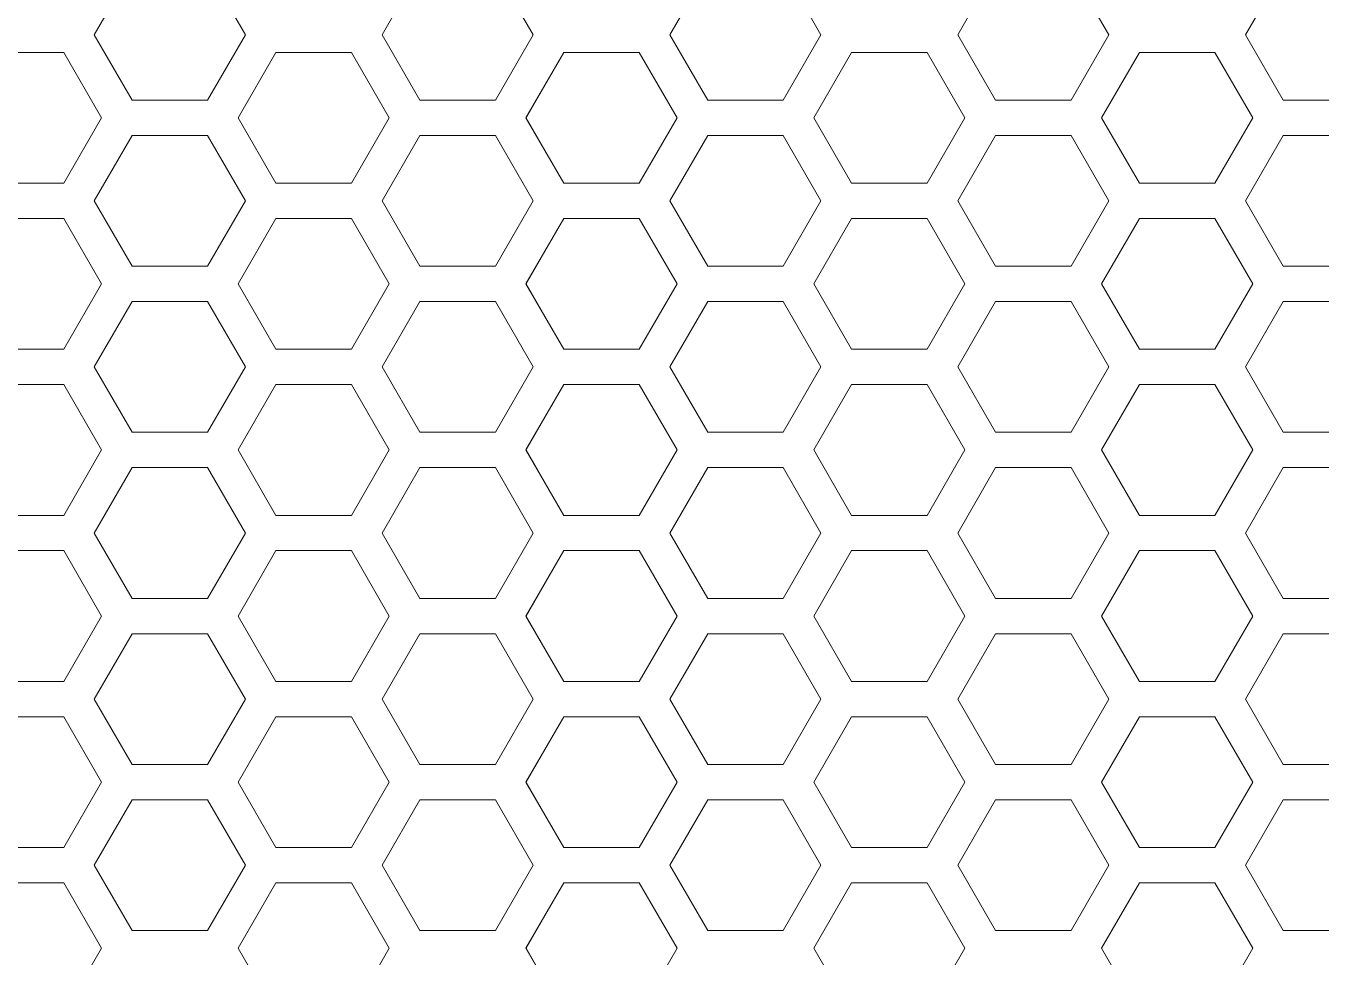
# Model space of a CAD drawing. Header units: millimetres. Extents: x 0 to 140, y -17 to 195.
# Drawn here: x 121.482 to 126.15, y 180.686 to 184.043 of the extents above; entities that cross this region are included whole.
import ezdxf

# ---------------------------------------------------------------- set-up
doc = ezdxf.new("R2010")
doc.units = ezdxf.units.MM
doc.layers.add('4203-42785_1_0', color=7, linetype='Continuous')

# ---------------------------------------------------------------- blocks, each defined once
blk = doc.blocks.new('a')
at = {"layer": '4203-42785_1_0', "color": 0, "linetype": 'ByBlock', "lineweight": 9}
for p, q in [((1507.3328, 488.5135), (1507.2261, 488.3286)), ((1507.653, 488.3286), (1507.5463, 488.5135)), ((1508.1461, 488.5135), (1508.0394, 488.3286)), ((1508.4662, 488.3286), (1508.3595, 488.5135)), ((1508.9594, 488.5135), (1508.8527, 488.3286)), ((1509.2795, 488.3286), (1509.1728, 488.5135)), ((1509.7726, 488.5135), (1509.6659, 488.3286)), ((1511.3992, 488.5135), (1511.2925, 488.3286)), ((1511.7193, 488.3286), (1511.6126, 488.5135)), ((1512.2124, 488.5135), (1512.1057, 488.3286)), ((1512.5326, 488.3286), (1512.4259, 488.5135)), ((1513.0257, 488.5135), (1512.919, 488.3286)), ((1513.3458, 488.3286), (1513.2391, 488.5135)), ((1513.8389, 488.5135), (1513.7322, 488.3286)), ((1514.1591, 488.3286), (1514.0523, 488.5135)), ((1514.6522, 488.5135), (1514.5455, 488.3286)), ((1507.2261, 488.3286), (1507.3328, 488.1438)), ((1507.5463, 488.1438), (1507.653, 488.3286)), ((1508.0394, 488.3286), (1508.1461, 488.1438)), ((1508.3595, 488.1438), (1508.4662, 488.3286)), ((1508.8527, 488.3286), (1508.9594, 488.1438)), ((1509.1728, 488.1438), (1509.2795, 488.3286)), ((1509.6659, 488.3286), (1509.7726, 488.1438)), ((1511.2925, 488.3286), (1511.3992, 488.1438)), ((1511.6126, 488.1438), (1511.7193, 488.3286)), ((1512.1057, 488.3286), (1512.2124, 488.1438)), ((1512.4259, 488.1438), (1512.5326, 488.3286)), ((1512.919, 488.3286), (1513.0257, 488.1438)), ((1513.2391, 488.1438), (1513.3458, 488.3286)), ((1513.7322, 488.3286), (1513.8389, 488.1438)), ((1514.0523, 488.1438), (1514.1591, 488.3286)), ((1514.5455, 488.3286), (1514.6522, 488.1438)), ((1506.9262, 488.2787), (1506.8194, 488.0938)), ((1507.1396, 488.2787), (1506.9262, 488.2787)), ((1507.2464, 488.0938), (1507.1396, 488.2787)), ((1507.7395, 488.2787), (1507.6327, 488.0938)), ((1507.9529, 488.2787), (1507.7395, 488.2787)), ((1508.0596, 488.0938), (1507.9529, 488.2787)), ((1508.5527, 488.2787), (1508.446, 488.0938)), ((1508.7661, 488.2787), (1508.5527, 488.2787)), ((1508.8728, 488.0938), (1508.7661, 488.2787)), ((1509.366, 488.2787), (1509.2593, 488.0938)), ((1509.5794, 488.2787), (1509.366, 488.2787)), ((1509.6862, 488.0938), (1509.5794, 488.2787)), ((1511.206, 488.2787), (1510.9926, 488.2787)), ((1511.3127, 488.0938), (1511.206, 488.2787)), ((1511.8058, 488.2787), (1511.6991, 488.0938)), ((1512.0192, 488.2787), (1511.8058, 488.2787)), ((1512.1259, 488.0938), (1512.0192, 488.2787)), ((1512.6191, 488.2787), (1512.5124, 488.0938)), ((1512.8325, 488.2787), (1512.6191, 488.2787)), ((1512.9393, 488.0938), (1512.8325, 488.2787)), ((1513.4323, 488.2787), (1513.3256, 488.0938)), ((1513.6457, 488.2787), (1513.4323, 488.2787)), ((1513.7524, 488.0938), (1513.6457, 488.2787)), ((1514.2456, 488.2787), (1514.1389, 488.0938)), ((1514.459, 488.2787), (1514.2456, 488.2787)), ((1514.5657, 488.0938), (1514.459, 488.2787)), ((1507.3328, 488.1438), (1507.5463, 488.1438)), ((1508.1461, 488.1438), (1508.3595, 488.1438)), ((1508.9594, 488.1438), (1509.1728, 488.1438)), ((1509.7726, 488.1438), (1509.9861, 488.1438)), ((1511.3992, 488.1438), (1511.6126, 488.1438)), ((1512.2124, 488.1438), (1512.4259, 488.1438)), ((1513.0257, 488.1438), (1513.2391, 488.1438)), ((1513.8389, 488.1438), (1514.0523, 488.1438)), ((1514.6522, 488.1438), (1514.8656, 488.1438)), ((1506.8194, 488.0938), (1506.9262, 487.909)), ((1507.1396, 487.909), (1507.2464, 488.0938)), ((1507.6327, 488.0938), (1507.7395, 487.909)), ((1507.9529, 487.909), (1508.0596, 488.0938)), ((1508.446, 488.0938), (1508.5527, 487.909)), ((1508.7661, 487.909), (1508.8728, 488.0938)), ((1509.2593, 488.0938), (1509.366, 487.909)), ((1509.5794, 487.909), (1509.6862, 488.0938)), ((1511.206, 487.909), (1511.3127, 488.0938)), ((1511.6991, 488.0938), (1511.8058, 487.909)), ((1512.0192, 487.909), (1512.1259, 488.0938)), ((1512.5124, 488.0938), (1512.6191, 487.909)), ((1512.8325, 487.909), (1512.9393, 488.0938)), ((1513.3256, 488.0938), (1513.4323, 487.909)), ((1513.6457, 487.909), (1513.7524, 488.0938)), ((1514.1389, 488.0938), (1514.2456, 487.909)), ((1514.459, 487.909), (1514.5657, 488.0938)), ((1507.3328, 488.0439), (1507.2261, 487.8591)), ((1507.5463, 488.0439), (1507.3328, 488.0439)), ((1507.653, 487.8591), (1507.5463, 488.0439)), ((1508.1461, 488.0439), (1508.0394, 487.8591)), ((1508.3595, 488.0439), (1508.1461, 488.0439)), ((1508.4662, 487.8591), (1508.3595, 488.0439)), ((1508.9594, 488.0439), (1508.8527, 487.8591)), ((1509.1728, 488.0439), (1508.9594, 488.0439)), ((1509.2795, 487.8591), (1509.1728, 488.0439)), ((1509.7726, 488.0439), (1509.6659, 487.8591)), ((1509.9861, 488.0439), (1509.7726, 488.0439)), ((1511.3992, 488.0439), (1511.2925, 487.8591)), ((1511.6126, 488.0439), (1511.3992, 488.0439)), ((1511.7193, 487.8591), (1511.6126, 488.0439)), ((1512.2124, 488.0439), (1512.1057, 487.8591)), ((1512.4259, 488.0439), (1512.2124, 488.0439)), ((1512.5326, 487.8591), (1512.4259, 488.0439)), ((1513.0257, 488.0439), (1512.919, 487.8591)), ((1513.2391, 488.0439), (1513.0257, 488.0439)), ((1513.3458, 487.8591), (1513.2391, 488.0439)), ((1513.8389, 488.0439), (1513.7322, 487.8591)), ((1514.0523, 488.0439), (1513.8389, 488.0439)), ((1514.1591, 487.8591), (1514.0523, 488.0439)), ((1514.6522, 488.0439), (1514.5455, 487.8591)), ((1514.8656, 488.0439), (1514.6522, 488.0439)), ((1506.9262, 487.909), (1507.1396, 487.909)), ((1507.7395, 487.909), (1507.9529, 487.909)), ((1508.5527, 487.909), (1508.7661, 487.909)), ((1509.366, 487.909), (1509.5794, 487.909)), ((1510.9926, 487.909), (1511.206, 487.909)), ((1511.8058, 487.909), (1512.0192, 487.909)), ((1512.6191, 487.909), (1512.8325, 487.909)), ((1513.4323, 487.909), (1513.6457, 487.909)), ((1514.2456, 487.909), (1514.459, 487.909)), ((1507.2261, 487.8591), (1507.3328, 487.6742)), ((1507.5463, 487.6742), (1507.653, 487.8591)), ((1508.0394, 487.8591), (1508.1461, 487.6742)), ((1508.3595, 487.6742), (1508.4662, 487.8591)), ((1508.8527, 487.8591), (1508.9594, 487.6742)), ((1509.1728, 487.6742), (1509.2795, 487.8591)), ((1509.6659, 487.8591), (1509.7726, 487.6742)), ((1511.2925, 487.8591), (1511.3992, 487.6742)), ((1511.6126, 487.6742), (1511.7193, 487.8591)), ((1512.1057, 487.8591), (1512.2124, 487.6742)), ((1512.4259, 487.6742), (1512.5326, 487.8591)), ((1512.919, 487.8591), (1513.0257, 487.6742)), ((1513.2391, 487.6742), (1513.3458, 487.8591)), ((1513.7322, 487.8591), (1513.8389, 487.6742)), ((1514.0523, 487.6742), (1514.1591, 487.8591)), ((1514.5455, 487.8591), (1514.6522, 487.6742)), ((1506.9262, 487.8092), (1506.8194, 487.6243)), ((1507.1396, 487.8092), (1506.9262, 487.8092)), ((1507.2464, 487.6243), (1507.1396, 487.8092)), ((1507.7395, 487.8092), (1507.6327, 487.6243)), ((1507.9529, 487.8092), (1507.7395, 487.8092)), ((1508.0596, 487.6243), (1507.9529, 487.8092)), ((1508.5527, 487.8092), (1508.446, 487.6243)), ((1508.7661, 487.8092), (1508.5527, 487.8092)), ((1508.8728, 487.6243), (1508.7661, 487.8092)), ((1509.366, 487.8092), (1509.2593, 487.6243)), ((1509.5794, 487.8092), (1509.366, 487.8092)), ((1509.6862, 487.6243), (1509.5794, 487.8092)), ((1511.206, 487.8092), (1510.9926, 487.8092)), ((1511.3127, 487.6243), (1511.206, 487.8092)), ((1511.8058, 487.8092), (1511.6991, 487.6243)), ((1512.0192, 487.8092), (1511.8058, 487.8092)), ((1512.1259, 487.6243), (1512.0192, 487.8092)), ((1512.6191, 487.8092), (1512.5124, 487.6243)), ((1512.8325, 487.8092), (1512.6191, 487.8092)), ((1512.9393, 487.6243), (1512.8325, 487.8092)), ((1513.4323, 487.8092), (1513.3256, 487.6243)), ((1513.6457, 487.8092), (1513.4323, 487.8092)), ((1513.7524, 487.6243), (1513.6457, 487.8092)), ((1514.2456, 487.8092), (1514.1389, 487.6243)), ((1514.459, 487.8092), (1514.2456, 487.8092)), ((1514.5657, 487.6243), (1514.459, 487.8092)), ((1507.3328, 487.6742), (1507.5463, 487.6742)), ((1508.1461, 487.6742), (1508.3595, 487.6742)), ((1508.9594, 487.6742), (1509.1728, 487.6742)), ((1509.7726, 487.6742), (1509.9861, 487.6742)), ((1511.3992, 487.6742), (1511.6126, 487.6742)), ((1512.2124, 487.6742), (1512.4259, 487.6742)), ((1513.0257, 487.6742), (1513.2391, 487.6742)), ((1513.8389, 487.6742), (1514.0523, 487.6742)), ((1514.6522, 487.6742), (1514.8656, 487.6742)), ((1506.8194, 487.6243), (1506.9262, 487.4394)), ((1507.1396, 487.4394), (1507.2464, 487.6243)), ((1507.6327, 487.6243), (1507.7395, 487.4394)), ((1507.9529, 487.4394), (1508.0596, 487.6243)), ((1508.446, 487.6243), (1508.5527, 487.4394)), ((1508.7661, 487.4394), (1508.8728, 487.6243)), ((1509.2593, 487.6243), (1509.366, 487.4394)), ((1509.5794, 487.4394), (1509.6862, 487.6243)), ((1511.206, 487.4394), (1511.3127, 487.6243)), ((1511.6991, 487.6243), (1511.8058, 487.4394)), ((1512.0192, 487.4394), (1512.1259, 487.6243)), ((1512.5124, 487.6243), (1512.6191, 487.4394)), ((1512.8325, 487.4394), (1512.9393, 487.6243)), ((1513.3256, 487.6243), (1513.4323, 487.4394)), ((1513.6457, 487.4394), (1513.7524, 487.6243)), ((1514.1389, 487.6243), (1514.2456, 487.4394)), ((1514.459, 487.4394), (1514.5657, 487.6243)), ((1507.3328, 487.5744), (1507.2261, 487.3895)), ((1507.5463, 487.5744), (1507.3328, 487.5744)), ((1507.653, 487.3895), (1507.5463, 487.5744)), ((1508.1461, 487.5744), (1508.0394, 487.3895)), ((1508.3595, 487.5744), (1508.1461, 487.5744)), ((1508.4662, 487.3895), (1508.3595, 487.5744)), ((1508.9594, 487.5744), (1508.8527, 487.3895)), ((1509.1728, 487.5744), (1508.9594, 487.5744)), ((1509.2795, 487.3895), (1509.1728, 487.5744)), ((1509.7726, 487.5744), (1509.6659, 487.3895)), ((1509.9861, 487.5744), (1509.7726, 487.5744)), ((1511.3992, 487.5744), (1511.2925, 487.3895)), ((1511.6126, 487.5744), (1511.3992, 487.5744)), ((1511.7193, 487.3895), (1511.6126, 487.5744)), ((1512.2124, 487.5744), (1512.1057, 487.3895)), ((1512.4259, 487.5744), (1512.2124, 487.5744)), ((1512.5326, 487.3895), (1512.4259, 487.5744)), ((1513.0257, 487.5744), (1512.919, 487.3895)), ((1513.2391, 487.5744), (1513.0257, 487.5744)), ((1513.3458, 487.3895), (1513.2391, 487.5744)), ((1513.8389, 487.5744), (1513.7322, 487.3895)), ((1514.0523, 487.5744), (1513.8389, 487.5744)), ((1514.1591, 487.3895), (1514.0523, 487.5744)), ((1514.6522, 487.5744), (1514.5455, 487.3895)), ((1514.8656, 487.5744), (1514.6522, 487.5744)), ((1506.9262, 487.4394), (1507.1396, 487.4394)), ((1507.7395, 487.4394), (1507.9529, 487.4394)), ((1508.5527, 487.4394), (1508.7661, 487.4394)), ((1509.366, 487.4394), (1509.5794, 487.4394)), ((1510.9926, 487.4394), (1511.206, 487.4394)), ((1511.8058, 487.4394), (1512.0192, 487.4394)), ((1512.6191, 487.4394), (1512.8325, 487.4394)), ((1513.4323, 487.4394), (1513.6457, 487.4394)), ((1514.2456, 487.4394), (1514.459, 487.4394)), ((1507.2261, 487.3895), (1507.3328, 487.2047)), ((1507.5463, 487.2047), (1507.653, 487.3895)), ((1508.0394, 487.3895), (1508.1461, 487.2047)), ((1508.3595, 487.2047), (1508.4662, 487.3895)), ((1508.8527, 487.3895), (1508.9594, 487.2047)), ((1509.1728, 487.2047), (1509.2795, 487.3895)), ((1509.6659, 487.3895), (1509.7726, 487.2047)), ((1511.2925, 487.3895), (1511.3992, 487.2047)), ((1511.6126, 487.2047), (1511.7193, 487.3895)), ((1512.1057, 487.3895), (1512.2124, 487.2047)), ((1512.4259, 487.2047), (1512.5326, 487.3895)), ((1512.919, 487.3895), (1513.0257, 487.2047)), ((1513.2391, 487.2047), (1513.3458, 487.3895)), ((1513.7322, 487.3895), (1513.8389, 487.2047)), ((1514.0523, 487.2047), (1514.1591, 487.3895)), ((1514.5455, 487.3895), (1514.6522, 487.2047)), ((1506.9262, 487.3396), (1506.8194, 487.1548)), ((1507.1396, 487.3396), (1506.9262, 487.3396)), ((1507.2464, 487.1548), (1507.1396, 487.3396)), ((1507.7395, 487.3396), (1507.6327, 487.1548)), ((1507.9529, 487.3396), (1507.7395, 487.3396)), ((1508.0596, 487.1548), (1507.9529, 487.3396)), ((1508.5527, 487.3396), (1508.446, 487.1548)), ((1508.7661, 487.3396), (1508.5527, 487.3396)), ((1508.8728, 487.1548), (1508.7661, 487.3396)), ((1509.366, 487.3396), (1509.2593, 487.1548)), ((1509.5794, 487.3396), (1509.366, 487.3396)), ((1509.6862, 487.1548), (1509.5794, 487.3396)), ((1511.206, 487.3396), (1510.9926, 487.3396)), ((1511.3127, 487.1548), (1511.206, 487.3396)), ((1511.8058, 487.3396), (1511.6991, 487.1548)), ((1512.0192, 487.3396), (1511.8058, 487.3396)), ((1512.1259, 487.1548), (1512.0192, 487.3396)), ((1512.6191, 487.3396), (1512.5124, 487.1548)), ((1512.8325, 487.3396), (1512.6191, 487.3396)), ((1512.9393, 487.1548), (1512.8325, 487.3396)), ((1513.4323, 487.3396), (1513.3256, 487.1548)), ((1513.6457, 487.3396), (1513.4323, 487.3396)), ((1513.7524, 487.1548), (1513.6457, 487.3396)), ((1514.2456, 487.3396), (1514.1389, 487.1548)), ((1514.459, 487.3396), (1514.2456, 487.3396)), ((1514.5657, 487.1548), (1514.459, 487.3396)), ((1507.3328, 487.2047), (1507.5463, 487.2047)), ((1508.1461, 487.2047), (1508.3595, 487.2047)), ((1508.9594, 487.2047), (1509.1728, 487.2047)), ((1509.7726, 487.2047), (1509.9861, 487.2047)), ((1511.3992, 487.2047), (1511.6126, 487.2047)), ((1512.2124, 487.2047), (1512.4259, 487.2047)), ((1513.0257, 487.2047), (1513.2391, 487.2047)), ((1513.8389, 487.2047), (1514.0523, 487.2047)), ((1514.6522, 487.2047), (1514.8656, 487.2047)), ((1506.8194, 487.1548), (1506.9262, 486.9699)), ((1507.1396, 486.9699), (1507.2464, 487.1548)), ((1507.6327, 487.1548), (1507.7395, 486.9699)), ((1507.9529, 486.9699), (1508.0596, 487.1548)), ((1508.446, 487.1548), (1508.5527, 486.9699)), ((1508.7661, 486.9699), (1508.8728, 487.1548)), ((1509.2593, 487.1548), (1509.366, 486.9699)), ((1509.5794, 486.9699), (1509.6862, 487.1548)), ((1511.206, 486.9699), (1511.3127, 487.1548)), ((1511.6991, 487.1548), (1511.8058, 486.9699)), ((1512.0192, 486.9699), (1512.1259, 487.1548)), ((1512.5124, 487.1548), (1512.6191, 486.9699)), ((1512.8325, 486.9699), (1512.9393, 487.1548)), ((1513.3256, 487.1548), (1513.4323, 486.9699)), ((1513.6457, 486.9699), (1513.7524, 487.1548)), ((1514.1389, 487.1548), (1514.2456, 486.9699)), ((1514.459, 486.9699), (1514.5657, 487.1548)), ((1507.3328, 487.1049), (1507.2261, 486.92)), ((1507.5463, 487.1049), (1507.3328, 487.1049)), ((1507.653, 486.92), (1507.5463, 487.1049)), ((1508.1461, 487.1049), (1508.0394, 486.92)), ((1508.3595, 487.1049), (1508.1461, 487.1049)), ((1508.4662, 486.92), (1508.3595, 487.1049)), ((1508.9594, 487.1049), (1508.8527, 486.92)), ((1509.1728, 487.1049), (1508.9594, 487.1049)), ((1509.2795, 486.92), (1509.1728, 487.1049)), ((1509.7726, 487.1049), (1509.6659, 486.92)), ((1509.9861, 487.1049), (1509.7726, 487.1049)), ((1511.3992, 487.1049), (1511.2925, 486.92)), ((1511.6126, 487.1049), (1511.3992, 487.1049)), ((1511.7193, 486.92), (1511.6126, 487.1049)), ((1512.2124, 487.1049), (1512.1057, 486.92)), ((1512.4259, 487.1049), (1512.2124, 487.1049)), ((1512.5326, 486.92), (1512.4259, 487.1049)), ((1513.0257, 487.1049), (1512.919, 486.92)), ((1513.2391, 487.1049), (1513.0257, 487.1049)), ((1513.3458, 486.92), (1513.2391, 487.1049)), ((1513.8389, 487.1049), (1513.7322, 486.92)), ((1514.0523, 487.1049), (1513.8389, 487.1049)), ((1514.1591, 486.92), (1514.0523, 487.1049)), ((1514.6522, 487.1049), (1514.5455, 486.92)), ((1514.8656, 487.1049), (1514.6522, 487.1049)), ((1506.9262, 486.9699), (1507.1396, 486.9699)), ((1507.7395, 486.9699), (1507.9529, 486.9699)), ((1508.5527, 486.9699), (1508.7661, 486.9699)), ((1509.366, 486.9699), (1509.5794, 486.9699)), ((1510.9926, 486.9699), (1511.206, 486.9699)), ((1511.8058, 486.9699), (1512.0192, 486.9699)), ((1512.6191, 486.9699), (1512.8325, 486.9699)), ((1513.4323, 486.9699), (1513.6457, 486.9699)), ((1514.2456, 486.9699), (1514.459, 486.9699)), ((1507.2261, 486.92), (1507.3328, 486.7351)), ((1507.5463, 486.7351), (1507.653, 486.92)), ((1508.0394, 486.92), (1508.1461, 486.7351)), ((1508.3595, 486.7351), (1508.4662, 486.92)), ((1508.8527, 486.92), (1508.9594, 486.7351)), ((1509.1728, 486.7351), (1509.2795, 486.92)), ((1509.6659, 486.92), (1509.7726, 486.7351)), ((1511.2925, 486.92), (1511.3992, 486.7351)), ((1511.6126, 486.7351), (1511.7193, 486.92)), ((1512.1057, 486.92), (1512.2124, 486.7351)), ((1512.4259, 486.7351), (1512.5326, 486.92)), ((1512.919, 486.92), (1513.0257, 486.7351)), ((1513.2391, 486.7351), (1513.3458, 486.92)), ((1513.7322, 486.92), (1513.8389, 486.7351)), ((1514.0523, 486.7351), (1514.1591, 486.92)), ((1514.5455, 486.92), (1514.6522, 486.7351)), ((1506.9262, 486.8701), (1506.8194, 486.6852)), ((1507.1396, 486.8701), (1506.9262, 486.8701)), ((1507.2464, 486.6852), (1507.1396, 486.8701)), ((1507.7395, 486.8701), (1507.6327, 486.6852)), ((1507.9529, 486.8701), (1507.7395, 486.8701)), ((1508.0596, 486.6852), (1507.9529, 486.8701)), ((1508.5527, 486.8701), (1508.446, 486.6852)), ((1508.7661, 486.8701), (1508.5527, 486.8701)), ((1508.8728, 486.6852), (1508.7661, 486.8701)), ((1509.366, 486.8701), (1509.2593, 486.6852)), ((1509.5794, 486.8701), (1509.366, 486.8701)), ((1509.6862, 486.6852), (1509.5794, 486.8701)), ((1511.206, 486.8701), (1510.9926, 486.8701)), ((1511.3127, 486.6852), (1511.206, 486.8701)), ((1511.8058, 486.8701), (1511.6991, 486.6852)), ((1512.0192, 486.8701), (1511.8058, 486.8701)), ((1512.1259, 486.6852), (1512.0192, 486.8701)), ((1512.6191, 486.8701), (1512.5124, 486.6852)), ((1512.8325, 486.8701), (1512.6191, 486.8701)), ((1512.9393, 486.6852), (1512.8325, 486.8701)), ((1513.4323, 486.8701), (1513.3256, 486.6852)), ((1513.6457, 486.8701), (1513.4323, 486.8701)), ((1513.7524, 486.6852), (1513.6457, 486.8701)), ((1514.2456, 486.8701), (1514.1389, 486.6852)), ((1514.459, 486.8701), (1514.2456, 486.8701)), ((1514.5657, 486.6852), (1514.459, 486.8701)), ((1507.3328, 486.7351), (1507.5463, 486.7351)), ((1508.1461, 486.7351), (1508.3595, 486.7351)), ((1508.9594, 486.7351), (1509.1728, 486.7351)), ((1509.7726, 486.7351), (1509.9861, 486.7351)), ((1511.3992, 486.7351), (1511.6126, 486.7351)), ((1512.2124, 486.7351), (1512.4259, 486.7351)), ((1513.0257, 486.7351), (1513.2391, 486.7351)), ((1513.8389, 486.7351), (1514.0523, 486.7351)), ((1514.6522, 486.7351), (1514.8656, 486.7351)), ((1506.8194, 486.6852), (1506.9262, 486.5004)), ((1507.1396, 486.5004), (1507.2464, 486.6852)), ((1507.6327, 486.6852), (1507.7395, 486.5004)), ((1507.9529, 486.5004), (1508.0596, 486.6852)), ((1508.446, 486.6852), (1508.5527, 486.5004)), ((1508.7661, 486.5004), (1508.8728, 486.6852)), ((1509.2593, 486.6852), (1509.366, 486.5004)), ((1509.5794, 486.5004), (1509.6862, 486.6852)), ((1511.206, 486.5004), (1511.3127, 486.6852)), ((1511.6991, 486.6852), (1511.8058, 486.5004)), ((1512.0192, 486.5004), (1512.1259, 486.6852)), ((1512.5124, 486.6852), (1512.6191, 486.5004)), ((1512.8325, 486.5004), (1512.9393, 486.6852)), ((1513.3256, 486.6852), (1513.4323, 486.5004)), ((1513.6457, 486.5004), (1513.7524, 486.6852)), ((1514.1389, 486.6852), (1514.2456, 486.5004)), ((1514.459, 486.5004), (1514.5657, 486.6852)), ((1507.3328, 486.6353), (1507.2261, 486.4504)), ((1507.5463, 486.6353), (1507.3328, 486.6353)), ((1507.653, 486.4504), (1507.5463, 486.6353)), ((1508.1461, 486.6353), (1508.0394, 486.4504)), ((1508.3595, 486.6353), (1508.1461, 486.6353)), ((1508.4662, 486.4504), (1508.3595, 486.6353)), ((1508.9594, 486.6353), (1508.8527, 486.4504)), ((1509.1728, 486.6353), (1508.9594, 486.6353)), ((1509.2795, 486.4504), (1509.1728, 486.6353)), ((1509.7726, 486.6353), (1509.6659, 486.4504)), ((1509.9861, 486.6353), (1509.7726, 486.6353)), ((1511.3992, 486.6353), (1511.2925, 486.4504)), ((1511.6126, 486.6353), (1511.3992, 486.6353)), ((1511.7193, 486.4504), (1511.6126, 486.6353)), ((1512.2124, 486.6353), (1512.1057, 486.4504)), ((1512.4259, 486.6353), (1512.2124, 486.6353)), ((1512.5326, 486.4504), (1512.4259, 486.6353)), ((1513.0257, 486.6353), (1512.919, 486.4504)), ((1513.2391, 486.6353), (1513.0257, 486.6353)), ((1513.3458, 486.4504), (1513.2391, 486.6353)), ((1513.8389, 486.6353), (1513.7322, 486.4504)), ((1514.0523, 486.6353), (1513.8389, 486.6353)), ((1514.1591, 486.4504), (1514.0523, 486.6353)), ((1514.6522, 486.6353), (1514.5455, 486.4504)), ((1514.8656, 486.6353), (1514.6522, 486.6353)), ((1506.9262, 486.5004), (1507.1396, 486.5004)), ((1507.7395, 486.5004), (1507.9529, 486.5004)), ((1508.5527, 486.5004), (1508.7661, 486.5004)), ((1509.366, 486.5004), (1509.5794, 486.5004)), ((1510.9926, 486.5004), (1511.206, 486.5004)), ((1511.8058, 486.5004), (1512.0192, 486.5004)), ((1512.6191, 486.5004), (1512.8325, 486.5004)), ((1513.4323, 486.5004), (1513.6457, 486.5004)), ((1514.2456, 486.5004), (1514.459, 486.5004)), ((1507.2261, 486.4504), (1507.3328, 486.2656)), ((1507.5463, 486.2656), (1507.653, 486.4504)), ((1508.0394, 486.4504), (1508.1461, 486.2656)), ((1508.3595, 486.2656), (1508.4662, 486.4504)), ((1508.8527, 486.4504), (1508.9594, 486.2656)), ((1509.1728, 486.2656), (1509.2795, 486.4504)), ((1509.6659, 486.4504), (1509.7726, 486.2656)), ((1511.2925, 486.4504), (1511.3992, 486.2656)), ((1511.6126, 486.2656), (1511.7193, 486.4504)), ((1512.1057, 486.4504), (1512.2124, 486.2656)), ((1512.4259, 486.2656), (1512.5326, 486.4504)), ((1512.919, 486.4504), (1513.0257, 486.2656)), ((1513.2391, 486.2656), (1513.3458, 486.4504)), ((1513.7322, 486.4504), (1513.8389, 486.2656)), ((1514.0523, 486.2656), (1514.1591, 486.4504)), ((1514.5455, 486.4504), (1514.6522, 486.2656)), ((1506.9262, 486.4005), (1506.8194, 486.2157)), ((1507.1396, 486.4005), (1506.9262, 486.4005)), ((1507.2464, 486.2157), (1507.1396, 486.4005)), ((1507.7395, 486.4005), (1507.6327, 486.2157)), ((1507.9529, 486.4005), (1507.7395, 486.4005)), ((1508.0596, 486.2157), (1507.9529, 486.4005)), ((1508.5527, 486.4005), (1508.446, 486.2157)), ((1508.7661, 486.4005), (1508.5527, 486.4005)), ((1508.8728, 486.2157), (1508.7661, 486.4005)), ((1509.366, 486.4005), (1509.2593, 486.2157)), ((1509.5794, 486.4005), (1509.366, 486.4005)), ((1509.6862, 486.2157), (1509.5794, 486.4005)), ((1511.206, 486.4005), (1510.9926, 486.4005)), ((1511.3127, 486.2157), (1511.206, 486.4005)), ((1511.8058, 486.4005), (1511.6991, 486.2157)), ((1512.0192, 486.4005), (1511.8058, 486.4005)), ((1512.1259, 486.2157), (1512.0192, 486.4005)), ((1512.6191, 486.4005), (1512.5124, 486.2157)), ((1512.8325, 486.4005), (1512.6191, 486.4005)), ((1512.9393, 486.2157), (1512.8325, 486.4005)), ((1513.4323, 486.4005), (1513.3256, 486.2157)), ((1513.6457, 486.4005), (1513.4323, 486.4005)), ((1513.7524, 486.2157), (1513.6457, 486.4005)), ((1514.2456, 486.4005), (1514.1389, 486.2157)), ((1514.459, 486.4005), (1514.2456, 486.4005)), ((1514.5657, 486.2157), (1514.459, 486.4005)), ((1507.3328, 486.2656), (1507.5463, 486.2656)), ((1508.1461, 486.2656), (1508.3595, 486.2656)), ((1508.9594, 486.2656), (1509.1728, 486.2656)), ((1509.7726, 486.2656), (1509.9861, 486.2656)), ((1511.3992, 486.2656), (1511.6126, 486.2656)), ((1512.2124, 486.2656), (1512.4259, 486.2656)), ((1513.0257, 486.2656), (1513.2391, 486.2656)), ((1513.8389, 486.2656), (1514.0523, 486.2656)), ((1514.6522, 486.2656), (1514.8656, 486.2656)), ((1506.8194, 486.2157), (1506.9262, 486.0308)), ((1507.1396, 486.0308), (1507.2464, 486.2157)), ((1507.6327, 486.2157), (1507.7395, 486.0308)), ((1507.9529, 486.0308), (1508.0596, 486.2157)), ((1508.446, 486.2157), (1508.5527, 486.0308)), ((1508.7661, 486.0308), (1508.8728, 486.2157)), ((1509.2593, 486.2157), (1509.366, 486.0308)), ((1509.5794, 486.0308), (1509.6862, 486.2157)), ((1511.206, 486.0308), (1511.3127, 486.2157)), ((1511.6991, 486.2157), (1511.8058, 486.0308)), ((1512.0192, 486.0308), (1512.1259, 486.2157)), ((1512.5124, 486.2157), (1512.6191, 486.0308)), ((1512.8325, 486.0308), (1512.9393, 486.2157)), ((1513.3256, 486.2157), (1513.4323, 486.0308)), ((1513.6457, 486.0308), (1513.7524, 486.2157)), ((1514.1389, 486.2157), (1514.2456, 486.0308)), ((1514.459, 486.0308), (1514.5657, 486.2157)), ((1507.3328, 486.1658), (1507.2261, 485.9809)), ((1507.5463, 486.1658), (1507.3328, 486.1658)), ((1507.653, 485.9809), (1507.5463, 486.1658)), ((1508.1461, 486.1658), (1508.0394, 485.9809)), ((1508.3595, 486.1658), (1508.1461, 486.1658)), ((1508.4662, 485.9809), (1508.3595, 486.1658)), ((1508.9594, 486.1658), (1508.8527, 485.9809)), ((1509.1728, 486.1658), (1508.9594, 486.1658)), ((1509.2795, 485.9809), (1509.1728, 486.1658)), ((1509.7726, 486.1658), (1509.6659, 485.9809)), ((1509.9861, 486.1658), (1509.7726, 486.1658)), ((1511.3992, 486.1658), (1511.2925, 485.9809)), ((1511.6126, 486.1658), (1511.3992, 486.1658)), ((1511.7193, 485.9809), (1511.6126, 486.1658)), ((1512.2124, 486.1658), (1512.1057, 485.9809)), ((1512.4259, 486.1658), (1512.2124, 486.1658)), ((1512.5326, 485.9809), (1512.4259, 486.1658)), ((1513.0257, 486.1658), (1512.919, 485.9809)), ((1513.2391, 486.1658), (1513.0257, 486.1658)), ((1513.3458, 485.9809), (1513.2391, 486.1658)), ((1513.8389, 486.1658), (1513.7322, 485.9809)), ((1514.0523, 486.1658), (1513.8389, 486.1658)), ((1514.1591, 485.9809), (1514.0523, 486.1658)), ((1514.6522, 486.1658), (1514.5455, 485.9809)), ((1514.8656, 486.1658), (1514.6522, 486.1658)), ((1506.9262, 486.0308), (1507.1396, 486.0308)), ((1507.7395, 486.0308), (1507.9529, 486.0308)), ((1508.5527, 486.0308), (1508.7661, 486.0308)), ((1509.366, 486.0308), (1509.5794, 486.0308)), ((1510.9926, 486.0308), (1511.206, 486.0308)), ((1511.8058, 486.0308), (1512.0192, 486.0308)), ((1512.6191, 486.0308), (1512.8325, 486.0308)), ((1513.4323, 486.0308), (1513.6457, 486.0308)), ((1514.2456, 486.0308), (1514.459, 486.0308)), ((1507.2261, 485.9809), (1507.3328, 485.796)), ((1507.5463, 485.796), (1507.653, 485.9809)), ((1508.0394, 485.9809), (1508.1461, 485.796)), ((1508.3595, 485.796), (1508.4662, 485.9809)), ((1508.8527, 485.9809), (1508.9594, 485.796)), ((1509.1728, 485.796), (1509.2795, 485.9809)), ((1509.6659, 485.9809), (1509.7726, 485.796)), ((1511.2925, 485.9809), (1511.3992, 485.796)), ((1511.6126, 485.796), (1511.7193, 485.9809)), ((1512.1057, 485.9809), (1512.2124, 485.796)), ((1512.4259, 485.796), (1512.5326, 485.9809)), ((1512.919, 485.9809), (1513.0257, 485.796)), ((1513.2391, 485.796), (1513.3458, 485.9809)), ((1513.7322, 485.9809), (1513.8389, 485.796)), ((1514.0523, 485.796), (1514.1591, 485.9809)), ((1514.5455, 485.9809), (1514.6522, 485.796)), ((1506.9262, 485.931), (1506.8194, 485.7461)), ((1507.1396, 485.931), (1506.9262, 485.931)), ((1507.2464, 485.7461), (1507.1396, 485.931)), ((1507.7395, 485.931), (1507.6327, 485.7461)), ((1507.9529, 485.931), (1507.7395, 485.931)), ((1508.0596, 485.7461), (1507.9529, 485.931)), ((1508.5527, 485.931), (1508.446, 485.7461)), ((1508.7661, 485.931), (1508.5527, 485.931)), ((1508.8728, 485.7461), (1508.7661, 485.931)), ((1509.366, 485.931), (1509.2593, 485.7461)), ((1509.5794, 485.931), (1509.366, 485.931)), ((1509.6862, 485.7461), (1509.5794, 485.931)), ((1511.206, 485.931), (1510.9926, 485.931)), ((1511.3127, 485.7461), (1511.206, 485.931)), ((1511.8058, 485.931), (1511.6991, 485.7461)), ((1512.0192, 485.931), (1511.8058, 485.931)), ((1512.1259, 485.7461), (1512.0192, 485.931)), ((1512.6191, 485.931), (1512.5124, 485.7461)), ((1512.8325, 485.931), (1512.6191, 485.931)), ((1512.9393, 485.7461), (1512.8325, 485.931)), ((1513.4323, 485.931), (1513.3256, 485.7461)), ((1513.6457, 485.931), (1513.4323, 485.931)), ((1513.7524, 485.7461), (1513.6457, 485.931)), ((1514.2456, 485.931), (1514.1389, 485.7461)), ((1514.459, 485.931), (1514.2456, 485.931)), ((1514.5657, 485.7461), (1514.459, 485.931)), ((1507.3328, 485.796), (1507.5463, 485.796)), ((1508.1461, 485.796), (1508.3595, 485.796)), ((1508.9594, 485.796), (1509.1728, 485.796)), ((1509.7726, 485.796), (1509.9861, 485.796)), ((1511.3992, 485.796), (1511.6126, 485.796)), ((1512.2124, 485.796), (1512.4259, 485.796)), ((1513.0257, 485.796), (1513.2391, 485.796)), ((1513.8389, 485.796), (1514.0523, 485.796)), ((1514.6522, 485.796), (1514.8656, 485.796)), ((1506.8194, 485.7461), (1506.9262, 485.5613)), ((1507.1396, 485.5613), (1507.2464, 485.7461)), ((1507.6327, 485.7461), (1507.7395, 485.5613)), ((1507.9529, 485.5613), (1508.0596, 485.7461)), ((1508.446, 485.7461), (1508.5527, 485.5613)), ((1508.7661, 485.5613), (1508.8728, 485.7461)), ((1509.2593, 485.7461), (1509.366, 485.5613)), ((1509.5794, 485.5613), (1509.6862, 485.7461)), ((1511.206, 485.5613), (1511.3127, 485.7461)), ((1511.6991, 485.7461), (1511.8058, 485.5613)), ((1512.0192, 485.5613), (1512.1259, 485.7461)), ((1512.5124, 485.7461), (1512.6191, 485.5613)), ((1512.8325, 485.5613), (1512.9393, 485.7461)), ((1513.3256, 485.7461), (1513.4323, 485.5613)), ((1513.6457, 485.5613), (1513.7524, 485.7461)), ((1514.1389, 485.7461), (1514.2456, 485.5613)), ((1514.459, 485.5613), (1514.5657, 485.7461))]:
    blk.add_line(p, q, dxfattribs=at)

msp = doc.modelspace()

# ---------------------------------------------------------------- block references
at = {"lineweight": 15, "xscale": 1.275468447124703, "yscale": 1.275468447124703, "zscale": 1.275468447124703}
for p in [(-1805.8773, -438.8363), (-1799.6535, -438.8363)]:
    msp.add_blockref('a', p, dxfattribs=at)

doc.saveas('drawing.dxf')
